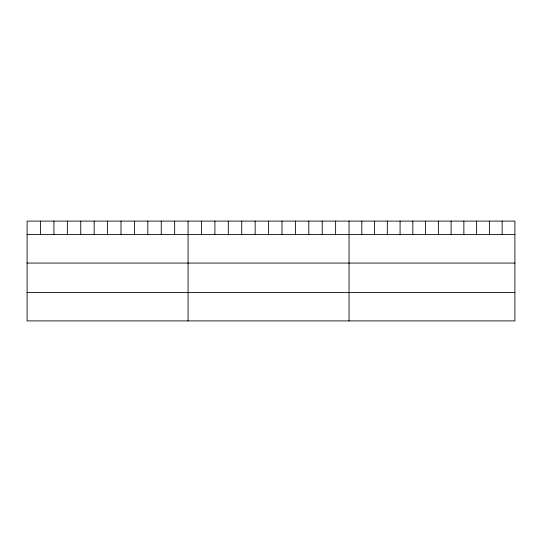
<?xml version="1.0" encoding="UTF-8"?>
<svg xmlns="http://www.w3.org/2000/svg" width="542" height="542" viewBox="0 0 542 542"><rect width="100%" height="100%" fill="white"/><g stroke="black" fill="none" stroke-linecap="round" stroke-linejoin="round"><path stroke-width="0.81" d="M514.9 234.571L514.9 320.905L27.1 320.905L27.1 221.095L514.9 221.095L514.9 234.571L27.1 234.571M27.1 263.06L514.9 263.06M27.1 292.416L514.9 292.416M502.143 221.095L502.143 234.571M489.385 221.095L489.385 234.571M476.628 221.095L476.628 234.571M463.871 221.095L463.871 234.571M451.113 221.095L451.113 234.571M438.356 221.095L438.356 234.571M425.592 221.095L425.592 234.571M412.835 221.095L412.835 234.571M400.077 221.095L400.077 234.571M387.32 221.095L387.32 234.571M374.563 221.095L374.563 234.571M361.805 221.095L361.805 234.571M349.048 221.095L349.048 320.905M335.633 221.095L335.633 234.571M322.219 221.095L322.219 234.571M308.805 221.095L308.805 234.571M295.39 221.095L295.39 234.571M281.976 221.095L281.976 234.571M268.561 221.095L268.561 234.571M255.147 221.095L255.147 234.571M241.732 221.095L241.732 234.571M228.317 221.095L228.317 234.571M214.903 221.095L214.903 234.571M201.488 221.095L201.488 234.571M188.074 221.095L188.074 320.905M174.66 221.095L174.66 234.571M161.245 221.095L161.245 234.571M147.831 221.095L147.831 234.571M134.416 221.095L134.416 234.571M121.001 221.095L121.001 234.571M107.587 221.095L107.587 234.571M94.172 221.095L94.172 234.571M80.758 221.095L80.758 234.571M67.344 221.095L67.344 234.571M53.929 221.095L53.929 234.571M40.514 221.095L40.514 234.571"/></g></svg>
